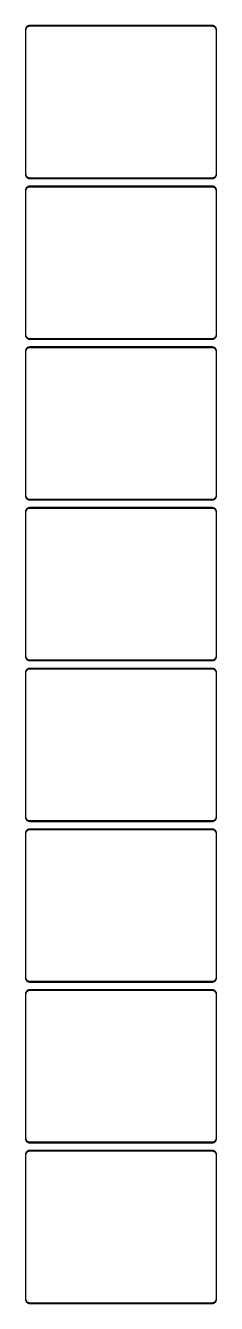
# Model space of a CAD drawing. Header units: metres. Extents: x -112 to 112, y 2745 to 5571.
# Drawn here: x -112 to 112, y 4068 to 5571 of the extents above; entities that cross this region are included whole.
import ezdxf

# ---------------------------------------------------------------- set-up
doc = ezdxf.new("R2010")
doc.units = ezdxf.units.M

msp = doc.modelspace()

# ---------------------------------------------------------------- linework, layer by layer
for p, q in [((-112.461, 5566.63), (-112.5, 5566)), ((-112.5, 5566), (-112.5, 5396)), ((-112.343, 5567.24), (-112.461, 5566.63)), ((-112.149, 5567.84), (-112.343, 5567.24)), ((-111.882, 5568.41), (-112.149, 5567.84)), ((-112, 5565.75), (-111.963, 5566.35)), ((-112, 5396.25), (-112, 5565.75)), ((-111.963, 5566.35), (-111.851, 5566.93)), ((-111.545, 5568.94), (-111.882, 5568.41)), ((-111.851, 5566.93), (-111.666, 5567.5)), ((-111.666, 5567.5), (-111.412, 5568.04)), ((-111.145, 5569.42), (-111.545, 5568.94)), ((-111.412, 5568.04), (-111.093, 5568.54)), ((-110.687, 5569.85), (-111.145, 5569.42)), ((-111.093, 5568.54), (-110.713, 5569)), ((-110.713, 5569), (-110.278, 5569.41)), ((-110.179, 5570.22), (-110.687, 5569.85)), ((-110.278, 5569.41), (-109.795, 5569.76)), ((-109.629, 5570.52), (-110.179, 5570.22)), ((-109.795, 5569.76), (-109.272, 5570.05)), ((-109.045, 5570.76), (-109.629, 5570.52)), ((-109.272, 5570.05), (-108.718, 5570.27)), ((-108.437, 5570.91), (-109.045, 5570.76)), ((-108.718, 5570.27), (-108.14, 5570.42)), ((-107.814, 5570.99), (-108.437, 5570.91)), ((-108.14, 5570.42), (-107.548, 5570.49)), ((107.814, 5570.99), (-107.814, 5570.99)), ((-107.548, 5570.49), (107.548, 5570.49)), ((107.548, 5570.49), (108.14, 5570.42)), ((108.437, 5570.91), (107.814, 5570.99)), ((108.14, 5570.42), (108.718, 5570.27)), ((109.045, 5570.76), (108.437, 5570.91)), ((108.718, 5570.27), (109.272, 5570.05)), ((109.629, 5570.52), (109.045, 5570.76)), ((109.272, 5570.05), (109.795, 5569.76)), ((110.179, 5570.22), (109.629, 5570.52)), ((109.795, 5569.76), (110.278, 5569.41)), ((110.687, 5569.85), (110.179, 5570.22)), ((110.278, 5569.41), (110.713, 5569)), ((111.145, 5569.42), (110.687, 5569.85)), ((110.713, 5569), (111.093, 5568.54)), ((111.093, 5568.54), (111.412, 5568.04)), ((111.545, 5568.94), (111.145, 5569.42)), ((111.412, 5568.04), (111.666, 5567.5)), ((111.882, 5568.41), (111.545, 5568.94)), ((111.666, 5567.5), (111.851, 5566.93)), ((111.851, 5566.93), (111.963, 5566.35)), ((112.149, 5567.84), (111.882, 5568.41)), ((111.963, 5566.35), (112, 5565.75)), ((112, 5565.75), (112, 5396.25)), ((112.343, 5567.24), (112.149, 5567.84)), ((112.461, 5566.63), (112.343, 5567.24)), ((112.5, 5566), (112.461, 5566.63)), ((112.5, 5396), (112.5, 5566)), ((-112.5, 5396), (-112.461, 5395.37)), ((-111.963, 5395.65), (-112, 5396.25)), ((112, 5396.25), (111.963, 5395.65)), ((112.461, 5395.37), (112.5, 5396)), ((-112.461, 5395.37), (-112.343, 5394.76)), ((-112.343, 5394.76), (-112.149, 5394.16)), ((-112.149, 5394.16), (-111.882, 5393.59)), ((-111.851, 5395.07), (-111.963, 5395.65)), ((-111.882, 5393.59), (-111.545, 5393.06)), ((-111.666, 5394.5), (-111.851, 5395.07)), ((-111.412, 5393.96), (-111.666, 5394.5)), ((-111.545, 5393.06), (-111.145, 5392.58)), ((-111.093, 5393.46), (-111.412, 5393.96)), ((-111.145, 5392.58), (-110.687, 5392.15)), ((-110.687, 5380.85), (-111.145, 5380.42)), ((-110.713, 5393), (-111.093, 5393.46)), ((-110.278, 5392.59), (-110.713, 5393)), ((-110.687, 5392.15), (-110.179, 5391.78)), ((-110.179, 5381.22), (-110.687, 5380.85)), ((-109.795, 5392.24), (-110.278, 5392.59)), ((-110.278, 5380.41), (-109.795, 5380.76)), ((-110.179, 5391.78), (-109.629, 5391.48)), ((-109.629, 5381.52), (-110.179, 5381.22)), ((-109.272, 5391.95), (-109.795, 5392.24)), ((-109.795, 5380.76), (-109.272, 5381.05)), ((-109.629, 5391.48), (-109.045, 5391.24)), ((-109.045, 5381.76), (-109.629, 5381.52)), ((-108.718, 5391.73), (-109.272, 5391.95)), ((-109.272, 5381.05), (-108.718, 5381.27)), ((-109.045, 5391.24), (-108.437, 5391.09)), ((-108.437, 5381.91), (-109.045, 5381.76)), ((-108.14, 5391.58), (-108.718, 5391.73)), ((-108.718, 5381.27), (-108.14, 5381.42)), ((-108.437, 5391.09), (-107.814, 5391.01)), ((-107.814, 5381.99), (-108.437, 5381.91)), ((-107.548, 5391.51), (-108.14, 5391.58)), ((-108.14, 5381.42), (-107.548, 5381.49)), ((-107.814, 5391.01), (107.814, 5391.01)), ((107.814, 5381.99), (-107.814, 5381.99)), ((107.548, 5391.51), (-107.548, 5391.51)), ((-107.548, 5381.49), (107.548, 5381.49)), ((108.14, 5391.58), (107.548, 5391.51)), ((107.548, 5381.49), (108.14, 5381.42)), ((107.814, 5391.01), (108.437, 5391.09)), ((108.437, 5381.91), (107.814, 5381.99)), ((108.718, 5391.73), (108.14, 5391.58)), ((108.14, 5381.42), (108.718, 5381.27)), ((108.437, 5391.09), (109.045, 5391.24)), ((109.045, 5381.76), (108.437, 5381.91)), ((109.272, 5391.95), (108.718, 5391.73)), ((108.718, 5381.27), (109.272, 5381.05)), ((109.045, 5391.24), (109.629, 5391.48)), ((109.629, 5381.52), (109.045, 5381.76)), ((109.795, 5392.24), (109.272, 5391.95)), ((109.272, 5381.05), (109.795, 5380.76)), ((109.629, 5391.48), (110.179, 5391.78)), ((110.179, 5381.22), (109.629, 5381.52)), ((110.278, 5392.59), (109.795, 5392.24)), ((109.795, 5380.76), (110.278, 5380.41)), ((110.179, 5391.78), (110.687, 5392.15)), ((110.687, 5380.85), (110.179, 5381.22)), ((110.713, 5393), (110.278, 5392.59)), ((110.687, 5392.15), (111.145, 5392.58)), ((111.145, 5380.42), (110.687, 5380.85)), ((111.093, 5393.46), (110.713, 5393)), ((111.412, 5393.96), (111.093, 5393.46)), ((111.145, 5392.58), (111.545, 5393.06)), ((111.666, 5394.5), (111.412, 5393.96)), ((111.545, 5393.06), (111.882, 5393.59)), ((111.851, 5395.07), (111.666, 5394.5)), ((111.963, 5395.65), (111.851, 5395.07)), ((111.882, 5393.59), (112.149, 5394.16)), ((112.149, 5394.16), (112.343, 5394.76)), ((112.343, 5394.76), (112.461, 5395.37)), ((-112.461, 5377.63), (-112.5, 5377)), ((-112.5, 5377), (-112.5, 5207)), ((-112.343, 5378.24), (-112.461, 5377.63)), ((-112.149, 5378.84), (-112.343, 5378.24)), ((-111.882, 5379.41), (-112.149, 5378.84)), ((-112, 5376.75), (-111.963, 5377.35)), ((-112, 5207.25), (-112, 5376.75)), ((-111.963, 5377.35), (-111.851, 5377.93)), ((-111.545, 5379.94), (-111.882, 5379.41)), ((-111.851, 5377.93), (-111.666, 5378.5)), ((-111.666, 5378.5), (-111.412, 5379.04)), ((-111.145, 5380.42), (-111.545, 5379.94)), ((-111.412, 5379.04), (-111.093, 5379.54)), ((-111.093, 5379.54), (-110.713, 5380)), ((-110.713, 5380), (-110.278, 5380.41)), ((110.278, 5380.41), (110.713, 5380)), ((110.713, 5380), (111.093, 5379.54)), ((111.093, 5379.54), (111.412, 5379.04)), ((111.545, 5379.94), (111.145, 5380.42)), ((111.412, 5379.04), (111.666, 5378.5)), ((111.882, 5379.41), (111.545, 5379.94)), ((111.666, 5378.5), (111.851, 5377.93)), ((111.851, 5377.93), (111.963, 5377.35)), ((112.149, 5378.84), (111.882, 5379.41)), ((111.963, 5377.35), (112, 5376.75)), ((112, 5376.75), (112, 5207.25)), ((112.343, 5378.24), (112.149, 5378.84)), ((112.461, 5377.63), (112.343, 5378.24)), ((112.5, 5377), (112.461, 5377.63)), ((112.5, 5207), (112.5, 5377)), ((-112.5, 5207), (-112.461, 5206.37)), ((-112.461, 5206.37), (-112.343, 5205.76)), ((-112.343, 5205.76), (-112.149, 5205.16)), ((-112.149, 5205.16), (-111.882, 5204.59)), ((-111.963, 5206.65), (-112, 5207.25)), ((-111.851, 5206.07), (-111.963, 5206.65)), ((-111.882, 5204.59), (-111.545, 5204.06)), ((-111.666, 5205.5), (-111.851, 5206.07)), ((-111.412, 5204.96), (-111.666, 5205.5)), ((-111.545, 5204.06), (-111.145, 5203.58)), ((-111.093, 5204.46), (-111.412, 5204.96)), ((-111.145, 5203.58), (-110.687, 5203.15)), ((-110.713, 5204), (-111.093, 5204.46)), ((-110.278, 5203.59), (-110.713, 5204)), ((-110.687, 5203.15), (-110.179, 5202.78)), ((-109.795, 5203.24), (-110.278, 5203.59)), ((-110.179, 5202.78), (-109.629, 5202.48)), ((-109.272, 5202.95), (-109.795, 5203.24)), ((-109.629, 5202.48), (-109.045, 5202.24)), ((-108.718, 5202.73), (-109.272, 5202.95)), ((-109.045, 5202.24), (-108.437, 5202.09)), ((-108.14, 5202.58), (-108.718, 5202.73)), ((-108.437, 5202.09), (-107.814, 5202.01)), ((-107.548, 5202.51), (-108.14, 5202.58)), ((-107.814, 5202.01), (107.814, 5202.01)), ((107.548, 5202.51), (-107.548, 5202.51)), ((108.14, 5202.58), (107.548, 5202.51)), ((107.814, 5202.01), (108.437, 5202.09)), ((108.718, 5202.73), (108.14, 5202.58)), ((108.437, 5202.09), (109.045, 5202.24)), ((109.272, 5202.95), (108.718, 5202.73)), ((109.045, 5202.24), (109.629, 5202.48)), ((109.795, 5203.24), (109.272, 5202.95)), ((109.629, 5202.48), (110.179, 5202.78)), ((110.278, 5203.59), (109.795, 5203.24)), ((110.179, 5202.78), (110.687, 5203.15)), ((110.713, 5204), (110.278, 5203.59)), ((110.687, 5203.15), (111.145, 5203.58)), ((111.093, 5204.46), (110.713, 5204)), ((111.412, 5204.96), (111.093, 5204.46)), ((111.145, 5203.58), (111.545, 5204.06)), ((111.666, 5205.5), (111.412, 5204.96)), ((111.545, 5204.06), (111.882, 5204.59)), ((111.851, 5206.07), (111.666, 5205.5)), ((111.963, 5206.65), (111.851, 5206.07)), ((111.882, 5204.59), (112.149, 5205.16)), ((112, 5207.25), (111.963, 5206.65)), ((112.149, 5205.16), (112.343, 5205.76)), ((112.343, 5205.76), (112.461, 5206.37)), ((112.461, 5206.37), (112.5, 5207)), ((-112.461, 5188.63), (-112.5, 5188)), ((-112.5, 5188), (-112.5, 5018)), ((-112.343, 5189.24), (-112.461, 5188.63)), ((-112.149, 5189.84), (-112.343, 5189.24)), ((-111.882, 5190.41), (-112.149, 5189.84)), ((-112, 5187.75), (-111.963, 5188.35)), ((-112, 5018.25), (-112, 5187.75)), ((-111.963, 5188.35), (-111.851, 5188.93)), ((-111.545, 5190.94), (-111.882, 5190.41)), ((-111.851, 5188.93), (-111.666, 5189.5)), ((-111.666, 5189.5), (-111.412, 5190.04)), ((-111.145, 5191.42), (-111.545, 5190.94)), ((-111.412, 5190.04), (-111.093, 5190.54)), ((-110.687, 5191.85), (-111.145, 5191.42)), ((-111.093, 5190.54), (-110.713, 5191)), ((-110.713, 5191), (-110.278, 5191.41)), ((-110.179, 5192.22), (-110.687, 5191.85)), ((-110.278, 5191.41), (-109.795, 5191.76)), ((-109.629, 5192.52), (-110.179, 5192.22)), ((-109.795, 5191.76), (-109.272, 5192.05)), ((-109.045, 5192.76), (-109.629, 5192.52)), ((-109.272, 5192.05), (-108.718, 5192.27)), ((-108.437, 5192.91), (-109.045, 5192.76)), ((-108.718, 5192.27), (-108.14, 5192.42)), ((-107.814, 5192.99), (-108.437, 5192.91)), ((-108.14, 5192.42), (-107.548, 5192.49)), ((107.814, 5192.99), (-107.814, 5192.99)), ((-107.548, 5192.49), (107.548, 5192.49)), ((107.548, 5192.49), (108.14, 5192.42)), ((108.437, 5192.91), (107.814, 5192.99)), ((108.14, 5192.42), (108.718, 5192.27)), ((109.045, 5192.76), (108.437, 5192.91)), ((108.718, 5192.27), (109.272, 5192.05)), ((109.629, 5192.52), (109.045, 5192.76)), ((109.272, 5192.05), (109.795, 5191.76)), ((110.179, 5192.22), (109.629, 5192.52)), ((109.795, 5191.76), (110.278, 5191.41)), ((110.687, 5191.85), (110.179, 5192.22)), ((110.278, 5191.41), (110.713, 5191)), ((111.145, 5191.42), (110.687, 5191.85)), ((110.713, 5191), (111.093, 5190.54)), ((111.093, 5190.54), (111.412, 5190.04)), ((111.545, 5190.94), (111.145, 5191.42)), ((111.412, 5190.04), (111.666, 5189.5)), ((111.882, 5190.41), (111.545, 5190.94)), ((111.666, 5189.5), (111.851, 5188.93)), ((111.851, 5188.93), (111.963, 5188.35)), ((112.149, 5189.84), (111.882, 5190.41)), ((111.963, 5188.35), (112, 5187.75)), ((112, 5187.75), (112, 5018.25)), ((112.343, 5189.24), (112.149, 5189.84)), ((112.461, 5188.63), (112.343, 5189.24)), ((112.5, 5188), (112.461, 5188.63)), ((112.5, 5018), (112.5, 5188)), ((-112.5, 5018), (-112.461, 5017.37)), ((-112.461, 5017.37), (-112.343, 5016.76)), ((-112.343, 5016.76), (-112.149, 5016.16)), ((-112.149, 5016.16), (-111.882, 5015.59)), ((-111.963, 5017.65), (-112, 5018.25)), ((-111.851, 5017.07), (-111.963, 5017.65)), ((-111.882, 5015.59), (-111.545, 5015.06)), ((-111.666, 5016.5), (-111.851, 5017.07)), ((-111.412, 5015.96), (-111.666, 5016.5)), ((-111.545, 5015.06), (-111.145, 5014.58)), ((-111.093, 5015.46), (-111.412, 5015.96)), ((-111.145, 5014.58), (-110.687, 5014.15)), ((-110.713, 5015), (-111.093, 5015.46)), ((-110.278, 5014.59), (-110.713, 5015)), ((-110.687, 5014.15), (-110.179, 5013.78)), ((-109.795, 5014.24), (-110.278, 5014.59)), ((-110.179, 5013.78), (-109.629, 5013.48)), ((-109.272, 5013.95), (-109.795, 5014.24)), ((-109.629, 5013.48), (-109.045, 5013.24)), ((-108.718, 5013.73), (-109.272, 5013.95)), ((-109.045, 5013.24), (-108.437, 5013.09)), ((-108.14, 5013.58), (-108.718, 5013.73)), ((-108.437, 5013.09), (-107.814, 5013.01)), ((-107.548, 5013.51), (-108.14, 5013.58)), ((-107.814, 5013.01), (107.814, 5013.01)), ((107.548, 5013.51), (-107.548, 5013.51)), ((108.14, 5013.58), (107.548, 5013.51)), ((107.814, 5013.01), (108.437, 5013.09)), ((108.718, 5013.73), (108.14, 5013.58)), ((108.437, 5013.09), (109.045, 5013.24)), ((109.272, 5013.95), (108.718, 5013.73)), ((109.045, 5013.24), (109.629, 5013.48)), ((109.795, 5014.24), (109.272, 5013.95)), ((109.629, 5013.48), (110.179, 5013.78)), ((110.278, 5014.59), (109.795, 5014.24)), ((110.179, 5013.78), (110.687, 5014.15)), ((110.713, 5015), (110.278, 5014.59)), ((110.687, 5014.15), (111.145, 5014.58)), ((111.093, 5015.46), (110.713, 5015)), ((111.412, 5015.96), (111.093, 5015.46)), ((111.145, 5014.58), (111.545, 5015.06)), ((111.666, 5016.5), (111.412, 5015.96)), ((111.545, 5015.06), (111.882, 5015.59)), ((111.851, 5017.07), (111.666, 5016.5)), ((111.963, 5017.65), (111.851, 5017.07)), ((111.882, 5015.59), (112.149, 5016.16)), ((112, 5018.25), (111.963, 5017.65)), ((112.149, 5016.16), (112.343, 5016.76)), ((112.343, 5016.76), (112.461, 5017.37)), ((112.461, 5017.37), (112.5, 5018)), ((-112.461, 4999.63), (-112.5, 4999)), ((-112.5, 4999), (-112.5, 4829)), ((-112.343, 5000.24), (-112.461, 4999.63)), ((-112.149, 5000.84), (-112.343, 5000.24)), ((-111.882, 5001.41), (-112.149, 5000.84)), ((-112, 4998.75), (-111.963, 4999.35)), ((-112, 4829.25), (-112, 4998.75)), ((-111.963, 4999.35), (-111.851, 4999.93)), ((-111.545, 5001.94), (-111.882, 5001.41)), ((-111.851, 4999.93), (-111.666, 5000.5)), ((-111.666, 5000.5), (-111.412, 5001.04)), ((-111.145, 5002.42), (-111.545, 5001.94)), ((-111.412, 5001.04), (-111.093, 5001.54)), ((-110.687, 5002.85), (-111.145, 5002.42)), ((-111.093, 5001.54), (-110.713, 5002)), ((-110.713, 5002), (-110.278, 5002.41)), ((-110.179, 5003.22), (-110.687, 5002.85)), ((-110.278, 5002.41), (-109.795, 5002.76)), ((-109.629, 5003.52), (-110.179, 5003.22)), ((-109.795, 5002.76), (-109.272, 5003.05)), ((-109.045, 5003.76), (-109.629, 5003.52)), ((-109.272, 5003.05), (-108.718, 5003.27)), ((-108.437, 5003.91), (-109.045, 5003.76)), ((-108.718, 5003.27), (-108.14, 5003.42)), ((-107.814, 5003.99), (-108.437, 5003.91)), ((-108.14, 5003.42), (-107.548, 5003.49)), ((107.814, 5003.99), (-107.814, 5003.99)), ((-107.548, 5003.49), (107.548, 5003.49)), ((107.548, 5003.49), (108.14, 5003.42)), ((108.437, 5003.91), (107.814, 5003.99)), ((108.14, 5003.42), (108.718, 5003.27)), ((109.045, 5003.76), (108.437, 5003.91)), ((108.718, 5003.27), (109.272, 5003.05)), ((109.629, 5003.52), (109.045, 5003.76)), ((109.272, 5003.05), (109.795, 5002.76)), ((110.179, 5003.22), (109.629, 5003.52)), ((109.795, 5002.76), (110.278, 5002.41)), ((110.687, 5002.85), (110.179, 5003.22)), ((110.278, 5002.41), (110.713, 5002)), ((111.145, 5002.42), (110.687, 5002.85)), ((110.713, 5002), (111.093, 5001.54)), ((111.093, 5001.54), (111.412, 5001.04)), ((111.545, 5001.94), (111.145, 5002.42)), ((111.412, 5001.04), (111.666, 5000.5)), ((111.882, 5001.41), (111.545, 5001.94)), ((111.666, 5000.5), (111.851, 4999.93)), ((111.851, 4999.93), (111.963, 4999.35)), ((112.149, 5000.84), (111.882, 5001.41)), ((111.963, 4999.35), (112, 4998.75)), ((112, 4998.75), (112, 4829.25)), ((112.343, 5000.24), (112.149, 5000.84)), ((112.461, 4999.63), (112.343, 5000.24)), ((112.5, 4999), (112.461, 4999.63)), ((112.5, 4829), (112.5, 4999)), ((-112.5, 4829), (-112.461, 4828.37)), ((-112.461, 4828.37), (-112.343, 4827.76)), ((-112.343, 4827.76), (-112.149, 4827.16)), ((-112.149, 4827.16), (-111.882, 4826.59)), ((-111.963, 4828.65), (-112, 4829.25)), ((-111.851, 4828.07), (-111.963, 4828.65)), ((-111.882, 4826.59), (-111.545, 4826.06)), ((-111.666, 4827.5), (-111.851, 4828.07)), ((-111.412, 4826.96), (-111.666, 4827.5)), ((-111.545, 4826.06), (-111.145, 4825.58)), ((-111.093, 4826.46), (-111.412, 4826.96)), ((-111.145, 4825.58), (-110.687, 4825.15)), ((-110.713, 4826), (-111.093, 4826.46)), ((-110.278, 4825.59), (-110.713, 4826)), ((-110.687, 4825.15), (-110.179, 4824.78)), ((-109.795, 4825.24), (-110.278, 4825.59)), ((-110.179, 4824.78), (-109.629, 4824.48)), ((-109.272, 4824.95), (-109.795, 4825.24)), ((-108.718, 4824.73), (-109.272, 4824.95)), ((-108.14, 4824.58), (-108.718, 4824.73)), ((-107.548, 4824.51), (-108.14, 4824.58)), ((108.14, 4824.58), (107.548, 4824.51)), ((108.718, 4824.73), (108.14, 4824.58)), ((109.272, 4824.95), (108.718, 4824.73)), ((109.795, 4825.24), (109.272, 4824.95)), ((109.629, 4824.48), (110.179, 4824.78)), ((110.278, 4825.59), (109.795, 4825.24)), ((110.179, 4824.78), (110.687, 4825.15)), ((110.713, 4826), (110.278, 4825.59)), ((110.687, 4825.15), (111.145, 4825.58)), ((111.093, 4826.46), (110.713, 4826)), ((111.412, 4826.96), (111.093, 4826.46)), ((111.145, 4825.58), (111.545, 4826.06)), ((111.666, 4827.5), (111.412, 4826.96)), ((111.545, 4826.06), (111.882, 4826.59)), ((111.851, 4828.07), (111.666, 4827.5)), ((111.963, 4828.65), (111.851, 4828.07)), ((111.882, 4826.59), (112.149, 4827.16)), ((112, 4829.25), (111.963, 4828.65)), ((112.149, 4827.16), (112.343, 4827.76)), ((112.343, 4827.76), (112.461, 4828.37)), ((112.461, 4828.37), (112.5, 4829)), ((-112.461, 4810.63), (-112.5, 4810)), ((-112.5, 4810), (-112.5, 4640)), ((-112.343, 4811.24), (-112.461, 4810.63)), ((-112.149, 4811.84), (-112.343, 4811.24)), ((-111.882, 4812.41), (-112.149, 4811.84)), ((-112, 4809.75), (-111.963, 4810.35)), ((-112, 4640.25), (-112, 4809.75)), ((-111.963, 4810.35), (-111.851, 4810.93)), ((-111.545, 4812.94), (-111.882, 4812.41)), ((-111.851, 4810.93), (-111.666, 4811.5)), ((-111.666, 4811.5), (-111.412, 4812.04)), ((-111.145, 4813.42), (-111.545, 4812.94)), ((-111.412, 4812.04), (-111.093, 4812.54)), ((-110.687, 4813.85), (-111.145, 4813.42)), ((-111.093, 4812.54), (-110.713, 4813)), ((-110.713, 4813), (-110.278, 4813.41)), ((-110.179, 4814.22), (-110.687, 4813.85)), ((-110.278, 4813.41), (-109.795, 4813.76)), ((-109.629, 4814.52), (-110.179, 4814.22)), ((-109.795, 4813.76), (-109.272, 4814.05)), ((-109.629, 4824.48), (-109.045, 4824.24)), ((-109.045, 4814.76), (-109.629, 4814.52)), ((-109.272, 4814.05), (-108.718, 4814.27)), ((-109.045, 4824.24), (-108.437, 4824.09)), ((-108.437, 4814.91), (-109.045, 4814.76)), ((-108.718, 4814.27), (-108.14, 4814.42)), ((-108.437, 4824.09), (-107.814, 4824.01)), ((-107.814, 4814.99), (-108.437, 4814.91)), ((-108.14, 4814.42), (-107.548, 4814.49)), ((-107.814, 4824.01), (107.814, 4824.01)), ((107.814, 4814.99), (-107.814, 4814.99)), ((107.548, 4824.51), (-107.548, 4824.51)), ((-107.548, 4814.49), (107.548, 4814.49)), ((107.548, 4814.49), (108.14, 4814.42)), ((107.814, 4824.01), (108.437, 4824.09)), ((108.437, 4814.91), (107.814, 4814.99)), ((108.14, 4814.42), (108.718, 4814.27)), ((108.437, 4824.09), (109.045, 4824.24)), ((109.045, 4814.76), (108.437, 4814.91)), ((108.718, 4814.27), (109.272, 4814.05)), ((109.045, 4824.24), (109.629, 4824.48)), ((109.629, 4814.52), (109.045, 4814.76)), ((109.272, 4814.05), (109.795, 4813.76)), ((110.179, 4814.22), (109.629, 4814.52)), ((109.795, 4813.76), (110.278, 4813.41)), ((110.687, 4813.85), (110.179, 4814.22)), ((110.278, 4813.41), (110.713, 4813)), ((111.145, 4813.42), (110.687, 4813.85)), ((110.713, 4813), (111.093, 4812.54)), ((111.093, 4812.54), (111.412, 4812.04)), ((111.545, 4812.94), (111.145, 4813.42)), ((111.412, 4812.04), (111.666, 4811.5)), ((111.882, 4812.41), (111.545, 4812.94)), ((111.666, 4811.5), (111.851, 4810.93)), ((111.851, 4810.93), (111.963, 4810.35)), ((112.149, 4811.84), (111.882, 4812.41)), ((111.963, 4810.35), (112, 4809.75)), ((112, 4809.75), (112, 4640.25)), ((112.343, 4811.24), (112.149, 4811.84)), ((112.461, 4810.63), (112.343, 4811.24)), ((112.5, 4810), (112.461, 4810.63)), ((112.5, 4640), (112.5, 4810)), ((-112.5, 4640), (-112.461, 4639.37)), ((-112.461, 4639.37), (-112.343, 4638.76)), ((-112.343, 4638.76), (-112.149, 4638.16)), ((-112.149, 4638.16), (-111.882, 4637.59)), ((-111.963, 4639.65), (-112, 4640.25)), ((-111.851, 4639.07), (-111.963, 4639.65)), ((-111.882, 4637.59), (-111.545, 4637.06)), ((-111.666, 4638.5), (-111.851, 4639.07)), ((-111.412, 4637.96), (-111.666, 4638.5)), ((-111.545, 4637.06), (-111.145, 4636.58)), ((-111.093, 4637.46), (-111.412, 4637.96)), ((-111.145, 4636.58), (-110.687, 4636.15)), ((-110.713, 4637), (-111.093, 4637.46)), ((-110.278, 4636.59), (-110.713, 4637)), ((-110.687, 4636.15), (-110.179, 4635.78)), ((-109.795, 4636.24), (-110.278, 4636.59)), ((-110.179, 4635.78), (-109.629, 4635.48)), ((-109.272, 4635.95), (-109.795, 4636.24)), ((-109.629, 4635.48), (-109.045, 4635.24)), ((-108.718, 4635.73), (-109.272, 4635.95)), ((-109.045, 4635.24), (-108.437, 4635.09)), ((-108.14, 4635.58), (-108.718, 4635.73)), ((-108.437, 4635.09), (-107.814, 4635.01)), ((-107.548, 4635.51), (-108.14, 4635.58)), ((-107.814, 4635.01), (107.814, 4635.01)), ((107.548, 4635.51), (-107.548, 4635.51)), ((108.14, 4635.58), (107.548, 4635.51)), ((107.814, 4635.01), (108.437, 4635.09)), ((108.718, 4635.73), (108.14, 4635.58)), ((108.437, 4635.09), (109.045, 4635.24)), ((109.272, 4635.95), (108.718, 4635.73)), ((109.045, 4635.24), (109.629, 4635.48)), ((109.795, 4636.24), (109.272, 4635.95)), ((109.629, 4635.48), (110.179, 4635.78)), ((110.278, 4636.59), (109.795, 4636.24)), ((110.179, 4635.78), (110.687, 4636.15)), ((110.713, 4637), (110.278, 4636.59)), ((110.687, 4636.15), (111.145, 4636.58)), ((111.093, 4637.46), (110.713, 4637)), ((111.412, 4637.96), (111.093, 4637.46)), ((111.145, 4636.58), (111.545, 4637.06)), ((111.666, 4638.5), (111.412, 4637.96)), ((111.545, 4637.06), (111.882, 4637.59)), ((111.851, 4639.07), (111.666, 4638.5)), ((111.963, 4639.65), (111.851, 4639.07)), ((111.882, 4637.59), (112.149, 4638.16)), ((112, 4640.25), (111.963, 4639.65)), ((112.149, 4638.16), (112.343, 4638.76)), ((112.343, 4638.76), (112.461, 4639.37)), ((112.461, 4639.37), (112.5, 4640)), ((-112.461, 4621.63), (-112.5, 4621)), ((-112.5, 4621), (-112.5, 4451)), ((-112.343, 4622.24), (-112.461, 4621.63)), ((-112.149, 4622.84), (-112.343, 4622.24)), ((-111.882, 4623.41), (-112.149, 4622.84)), ((-112, 4620.75), (-111.963, 4621.35)), ((-112, 4451.25), (-112, 4620.75)), ((-111.963, 4621.35), (-111.851, 4621.93)), ((-111.545, 4623.94), (-111.882, 4623.41)), ((-111.851, 4621.93), (-111.666, 4622.5)), ((-111.666, 4622.5), (-111.412, 4623.04)), ((-111.145, 4624.42), (-111.545, 4623.94)), ((-111.412, 4623.04), (-111.093, 4623.54)), ((-110.687, 4624.85), (-111.145, 4624.42)), ((-111.093, 4623.54), (-110.713, 4624)), ((-110.713, 4624), (-110.278, 4624.41)), ((-110.179, 4625.22), (-110.687, 4624.85)), ((-110.278, 4624.41), (-109.795, 4624.76)), ((-109.629, 4625.52), (-110.179, 4625.22)), ((-109.795, 4624.76), (-109.272, 4625.05)), ((-109.045, 4625.76), (-109.629, 4625.52)), ((-109.272, 4625.05), (-108.718, 4625.27)), ((-108.437, 4625.91), (-109.045, 4625.76)), ((-108.718, 4625.27), (-108.14, 4625.42)), ((-107.814, 4625.99), (-108.437, 4625.91)), ((-108.14, 4625.42), (-107.548, 4625.49)), ((107.814, 4625.99), (-107.814, 4625.99)), ((-107.548, 4625.49), (107.548, 4625.49)), ((107.548, 4625.49), (108.14, 4625.42)), ((108.437, 4625.91), (107.814, 4625.99)), ((108.14, 4625.42), (108.718, 4625.27)), ((109.045, 4625.76), (108.437, 4625.91)), ((108.718, 4625.27), (109.272, 4625.05)), ((109.629, 4625.52), (109.045, 4625.76)), ((109.272, 4625.05), (109.795, 4624.76)), ((110.179, 4625.22), (109.629, 4625.52)), ((109.795, 4624.76), (110.278, 4624.41)), ((110.687, 4624.85), (110.179, 4625.22)), ((110.278, 4624.41), (110.713, 4624)), ((111.145, 4624.42), (110.687, 4624.85)), ((110.713, 4624), (111.093, 4623.54)), ((111.093, 4623.54), (111.412, 4623.04)), ((111.545, 4623.94), (111.145, 4624.42)), ((111.412, 4623.04), (111.666, 4622.5)), ((111.882, 4623.41), (111.545, 4623.94)), ((111.666, 4622.5), (111.851, 4621.93)), ((111.851, 4621.93), (111.963, 4621.35)), ((112.149, 4622.84), (111.882, 4623.41)), ((111.963, 4621.35), (112, 4620.75)), ((112, 4620.75), (112, 4451.25)), ((112.343, 4622.24), (112.149, 4622.84)), ((112.461, 4621.63), (112.343, 4622.24)), ((112.5, 4621), (112.461, 4621.63)), ((112.5, 4451), (112.5, 4621)), ((-112.5, 4451), (-112.461, 4450.37)), ((-112.461, 4450.37), (-112.343, 4449.76)), ((-112.343, 4449.76), (-112.149, 4449.16)), ((-112.149, 4449.16), (-111.882, 4448.59)), ((-111.963, 4450.65), (-112, 4451.25)), ((-111.851, 4450.07), (-111.963, 4450.65)), ((-111.666, 4449.5), (-111.851, 4450.07)), ((-111.412, 4448.96), (-111.666, 4449.5)), ((-111.093, 4448.46), (-111.412, 4448.96)), ((111.412, 4448.96), (111.093, 4448.46)), ((111.666, 4449.5), (111.412, 4448.96)), ((111.851, 4450.07), (111.666, 4449.5)), ((111.963, 4450.65), (111.851, 4450.07)), ((111.882, 4448.59), (112.149, 4449.16)), ((112, 4451.25), (111.963, 4450.65)), ((112.149, 4449.16), (112.343, 4449.76)), ((112.343, 4449.76), (112.461, 4450.37)), ((112.461, 4450.37), (112.5, 4451)), ((-112.149, 4433.84), (-112.343, 4433.24)), ((-111.882, 4434.41), (-112.149, 4433.84)), ((-111.882, 4448.59), (-111.545, 4448.06)), ((-111.545, 4434.94), (-111.882, 4434.41)), ((-111.666, 4433.5), (-111.412, 4434.04)), ((-111.545, 4448.06), (-111.145, 4447.58)), ((-111.145, 4435.42), (-111.545, 4434.94)), ((-111.412, 4434.04), (-111.093, 4434.54)), ((-111.145, 4447.58), (-110.687, 4447.15)), ((-110.687, 4435.85), (-111.145, 4435.42)), ((-110.713, 4448), (-111.093, 4448.46)), ((-111.093, 4434.54), (-110.713, 4435)), ((-110.278, 4447.59), (-110.713, 4448)), ((-110.713, 4435), (-110.278, 4435.41)), ((-110.687, 4447.15), (-110.179, 4446.78)), ((-110.179, 4436.22), (-110.687, 4435.85)), ((-109.795, 4447.24), (-110.278, 4447.59)), ((-110.278, 4435.41), (-109.795, 4435.76)), ((-110.179, 4446.78), (-109.629, 4446.48)), ((-109.629, 4436.52), (-110.179, 4436.22)), ((-109.272, 4446.95), (-109.795, 4447.24)), ((-109.795, 4435.76), (-109.272, 4436.05)), ((-109.629, 4446.48), (-109.045, 4446.24)), ((-109.045, 4436.76), (-109.629, 4436.52)), ((-108.718, 4446.73), (-109.272, 4446.95)), ((-109.272, 4436.05), (-108.718, 4436.27)), ((-109.045, 4446.24), (-108.437, 4446.09)), ((-108.437, 4436.91), (-109.045, 4436.76)), ((-108.14, 4446.58), (-108.718, 4446.73)), ((-108.718, 4436.27), (-108.14, 4436.42)), ((-108.437, 4446.09), (-107.814, 4446.01)), ((-107.814, 4436.99), (-108.437, 4436.91)), ((-107.548, 4446.51), (-108.14, 4446.58)), ((-108.14, 4436.42), (-107.548, 4436.49)), ((-107.814, 4446.01), (107.814, 4446.01)), ((107.814, 4436.99), (-107.814, 4436.99)), ((107.548, 4446.51), (-107.548, 4446.51)), ((-107.548, 4436.49), (107.548, 4436.49)), ((108.14, 4446.58), (107.548, 4446.51)), ((107.548, 4436.49), (108.14, 4436.42)), ((107.814, 4446.01), (108.437, 4446.09)), ((108.437, 4436.91), (107.814, 4436.99)), ((108.718, 4446.73), (108.14, 4446.58)), ((108.14, 4436.42), (108.718, 4436.27)), ((108.437, 4446.09), (109.045, 4446.24)), ((109.045, 4436.76), (108.437, 4436.91)), ((109.272, 4446.95), (108.718, 4446.73)), ((108.718, 4436.27), (109.272, 4436.05)), ((109.045, 4446.24), (109.629, 4446.48)), ((109.629, 4436.52), (109.045, 4436.76)), ((109.795, 4447.24), (109.272, 4446.95)), ((109.272, 4436.05), (109.795, 4435.76)), ((109.629, 4446.48), (110.179, 4446.78)), ((110.179, 4436.22), (109.629, 4436.52)), ((110.278, 4447.59), (109.795, 4447.24)), ((109.795, 4435.76), (110.278, 4435.41)), ((110.179, 4446.78), (110.687, 4447.15)), ((110.687, 4435.85), (110.179, 4436.22)), ((110.713, 4448), (110.278, 4447.59)), ((110.278, 4435.41), (110.713, 4435)), ((110.687, 4447.15), (111.145, 4447.58)), ((111.145, 4435.42), (110.687, 4435.85)), ((111.093, 4448.46), (110.713, 4448)), ((110.713, 4435), (111.093, 4434.54)), ((111.093, 4434.54), (111.412, 4434.04)), ((111.145, 4447.58), (111.545, 4448.06)), ((111.545, 4434.94), (111.145, 4435.42)), ((111.412, 4434.04), (111.666, 4433.5)), ((111.545, 4448.06), (111.882, 4448.59)), ((111.882, 4434.41), (111.545, 4434.94)), ((112.149, 4433.84), (111.882, 4434.41)), ((112.343, 4433.24), (112.149, 4433.84)), ((-112.461, 4432.63), (-112.5, 4432)), ((-112.5, 4432), (-112.5, 4262)), ((-112.343, 4433.24), (-112.461, 4432.63)), ((-112, 4431.75), (-111.963, 4432.35)), ((-112, 4262.25), (-112, 4431.75)), ((-111.963, 4432.35), (-111.851, 4432.93)), ((-111.851, 4432.93), (-111.666, 4433.5)), ((111.666, 4433.5), (111.851, 4432.93)), ((111.851, 4432.93), (111.963, 4432.35)), ((111.963, 4432.35), (112, 4431.75)), ((112, 4431.75), (112, 4262.25)), ((112.461, 4432.63), (112.343, 4433.24)), ((112.5, 4432), (112.461, 4432.63)), ((112.5, 4262), (112.5, 4432)), ((-112.5, 4262), (-112.461, 4261.37)), ((-112.461, 4261.37), (-112.343, 4260.76)), ((-112.343, 4260.76), (-112.149, 4260.16)), ((-112.149, 4260.16), (-111.882, 4259.59)), ((-111.963, 4261.65), (-112, 4262.25)), ((-111.851, 4261.07), (-111.963, 4261.65)), ((-111.882, 4259.59), (-111.545, 4259.06)), ((-111.666, 4260.5), (-111.851, 4261.07)), ((-111.412, 4259.96), (-111.666, 4260.5)), ((-111.545, 4259.06), (-111.145, 4258.58)), ((-111.093, 4259.46), (-111.412, 4259.96)), ((-111.145, 4258.58), (-110.687, 4258.15)), ((-110.713, 4259), (-111.093, 4259.46)), ((-110.278, 4258.59), (-110.713, 4259)), ((-110.687, 4258.15), (-110.179, 4257.78)), ((-109.795, 4258.24), (-110.278, 4258.59)), ((-110.179, 4257.78), (-109.629, 4257.48)), ((-109.272, 4257.95), (-109.795, 4258.24)), ((-109.629, 4257.48), (-109.045, 4257.24)), ((-108.718, 4257.73), (-109.272, 4257.95)), ((-109.045, 4257.24), (-108.437, 4257.09)), ((-108.14, 4257.58), (-108.718, 4257.73)), ((-108.437, 4257.09), (-107.814, 4257.01)), ((-107.548, 4257.51), (-108.14, 4257.58)), ((-107.814, 4257.01), (107.814, 4257.01)), ((107.548, 4257.51), (-107.548, 4257.51)), ((108.14, 4257.58), (107.548, 4257.51)), ((107.814, 4257.01), (108.437, 4257.09)), ((108.718, 4257.73), (108.14, 4257.58)), ((108.437, 4257.09), (109.045, 4257.24)), ((109.272, 4257.95), (108.718, 4257.73)), ((109.045, 4257.24), (109.629, 4257.48)), ((109.795, 4258.24), (109.272, 4257.95)), ((109.629, 4257.48), (110.179, 4257.78)), ((110.278, 4258.59), (109.795, 4258.24)), ((110.179, 4257.78), (110.687, 4258.15)), ((110.713, 4259), (110.278, 4258.59)), ((110.687, 4258.15), (111.145, 4258.58)), ((111.093, 4259.46), (110.713, 4259)), ((111.412, 4259.96), (111.093, 4259.46)), ((111.145, 4258.58), (111.545, 4259.06)), ((111.666, 4260.5), (111.412, 4259.96)), ((111.545, 4259.06), (111.882, 4259.59)), ((111.851, 4261.07), (111.666, 4260.5)), ((111.963, 4261.65), (111.851, 4261.07)), ((111.882, 4259.59), (112.149, 4260.16)), ((112, 4262.25), (111.963, 4261.65)), ((112.149, 4260.16), (112.343, 4260.76)), ((112.343, 4260.76), (112.461, 4261.37)), ((112.461, 4261.37), (112.5, 4262)), ((-112.461, 4243.63), (-112.5, 4243)), ((-112.5, 4243), (-112.5, 4073)), ((-112.343, 4244.24), (-112.461, 4243.63)), ((-112.149, 4244.84), (-112.343, 4244.24)), ((-111.882, 4245.41), (-112.149, 4244.84)), ((-112, 4242.75), (-111.963, 4243.35)), ((-112, 4073.25), (-112, 4242.75)), ((-111.963, 4243.35), (-111.851, 4243.93)), ((-111.545, 4245.94), (-111.882, 4245.41)), ((-111.851, 4243.93), (-111.666, 4244.5)), ((-111.666, 4244.5), (-111.412, 4245.04)), ((-111.145, 4246.42), (-111.545, 4245.94)), ((-111.412, 4245.04), (-111.093, 4245.54)), ((-110.687, 4246.85), (-111.145, 4246.42)), ((-111.093, 4245.54), (-110.713, 4246)), ((-110.713, 4246), (-110.278, 4246.41)), ((-110.179, 4247.22), (-110.687, 4246.85)), ((-110.278, 4246.41), (-109.795, 4246.76)), ((-109.629, 4247.52), (-110.179, 4247.22)), ((-109.795, 4246.76), (-109.272, 4247.05)), ((-109.045, 4247.76), (-109.629, 4247.52)), ((-109.272, 4247.05), (-108.718, 4247.27)), ((-108.437, 4247.91), (-109.045, 4247.76)), ((-108.718, 4247.27), (-108.14, 4247.42)), ((-107.814, 4247.99), (-108.437, 4247.91)), ((-108.14, 4247.42), (-107.548, 4247.49)), ((107.814, 4247.99), (-107.814, 4247.99)), ((-107.548, 4247.49), (107.548, 4247.49)), ((107.548, 4247.49), (108.14, 4247.42)), ((108.437, 4247.91), (107.814, 4247.99)), ((108.14, 4247.42), (108.718, 4247.27)), ((109.045, 4247.76), (108.437, 4247.91)), ((108.718, 4247.27), (109.272, 4247.05)), ((109.629, 4247.52), (109.045, 4247.76)), ((109.272, 4247.05), (109.795, 4246.76)), ((110.179, 4247.22), (109.629, 4247.52)), ((109.795, 4246.76), (110.278, 4246.41)), ((110.687, 4246.85), (110.179, 4247.22)), ((110.278, 4246.41), (110.713, 4246)), ((111.145, 4246.42), (110.687, 4246.85)), ((110.713, 4246), (111.093, 4245.54)), ((111.093, 4245.54), (111.412, 4245.04)), ((111.545, 4245.94), (111.145, 4246.42)), ((111.412, 4245.04), (111.666, 4244.5)), ((111.882, 4245.41), (111.545, 4245.94)), ((111.666, 4244.5), (111.851, 4243.93)), ((111.851, 4243.93), (111.963, 4243.35)), ((112.149, 4244.84), (111.882, 4245.41)), ((111.963, 4243.35), (112, 4242.75)), ((112, 4242.75), (112, 4073.25)), ((112.343, 4244.24), (112.149, 4244.84)), ((112.461, 4243.63), (112.343, 4244.24)), ((112.5, 4243), (112.461, 4243.63)), ((112.5, 4073), (112.5, 4243)), ((-111.963, 4072.65), (-112, 4073.25)), ((112, 4073.25), (111.963, 4072.65)), ((-112.5, 4073), (-112.461, 4072.37)), ((-112.461, 4072.37), (-112.343, 4071.76)), ((-112.343, 4071.76), (-112.149, 4071.16)), ((-112.149, 4071.16), (-111.882, 4070.59)), ((-111.851, 4072.07), (-111.963, 4072.65)), ((-111.882, 4070.59), (-111.545, 4070.06)), ((-111.666, 4071.5), (-111.851, 4072.07)), ((-111.412, 4070.96), (-111.666, 4071.5)), ((-111.545, 4070.06), (-111.145, 4069.58)), ((-111.093, 4070.46), (-111.412, 4070.96)), ((-111.145, 4069.58), (-110.687, 4069.15)), ((-110.713, 4070), (-111.093, 4070.46)), ((-110.278, 4069.59), (-110.713, 4070)), ((-110.687, 4069.15), (-110.179, 4068.78)), ((-109.795, 4069.24), (-110.278, 4069.59)), ((-110.179, 4068.78), (-109.629, 4068.48)), ((-109.272, 4068.95), (-109.795, 4069.24)), ((-109.629, 4068.48), (-109.045, 4068.24)), ((-108.718, 4068.73), (-109.272, 4068.95)), ((-109.045, 4068.24), (-108.437, 4068.09)), ((-108.14, 4068.58), (-108.718, 4068.73)), ((-108.437, 4068.09), (-107.814, 4068.01)), ((-107.548, 4068.51), (-108.14, 4068.58)), ((-107.814, 4068.01), (107.814, 4068.01)), ((107.548, 4068.51), (-107.548, 4068.51)), ((108.14, 4068.58), (107.548, 4068.51)), ((107.814, 4068.01), (108.437, 4068.09)), ((108.718, 4068.73), (108.14, 4068.58)), ((108.437, 4068.09), (109.045, 4068.24)), ((109.272, 4068.95), (108.718, 4068.73)), ((109.045, 4068.24), (109.629, 4068.48)), ((109.795, 4069.24), (109.272, 4068.95)), ((109.629, 4068.48), (110.179, 4068.78)), ((110.278, 4069.59), (109.795, 4069.24)), ((110.179, 4068.78), (110.687, 4069.15)), ((110.713, 4070), (110.278, 4069.59)), ((110.687, 4069.15), (111.145, 4069.58)), ((111.093, 4070.46), (110.713, 4070)), ((111.412, 4070.96), (111.093, 4070.46)), ((111.145, 4069.58), (111.545, 4070.06)), ((111.666, 4071.5), (111.412, 4070.96)), ((111.545, 4070.06), (111.882, 4070.59)), ((111.851, 4072.07), (111.666, 4071.5)), ((111.963, 4072.65), (111.851, 4072.07)), ((111.882, 4070.59), (112.149, 4071.16)), ((112.149, 4071.16), (112.343, 4071.76)), ((112.343, 4071.76), (112.461, 4072.37)), ((112.461, 4072.37), (112.5, 4073))]:
    msp.add_line(p, q)

doc.saveas('drawing.dxf')
